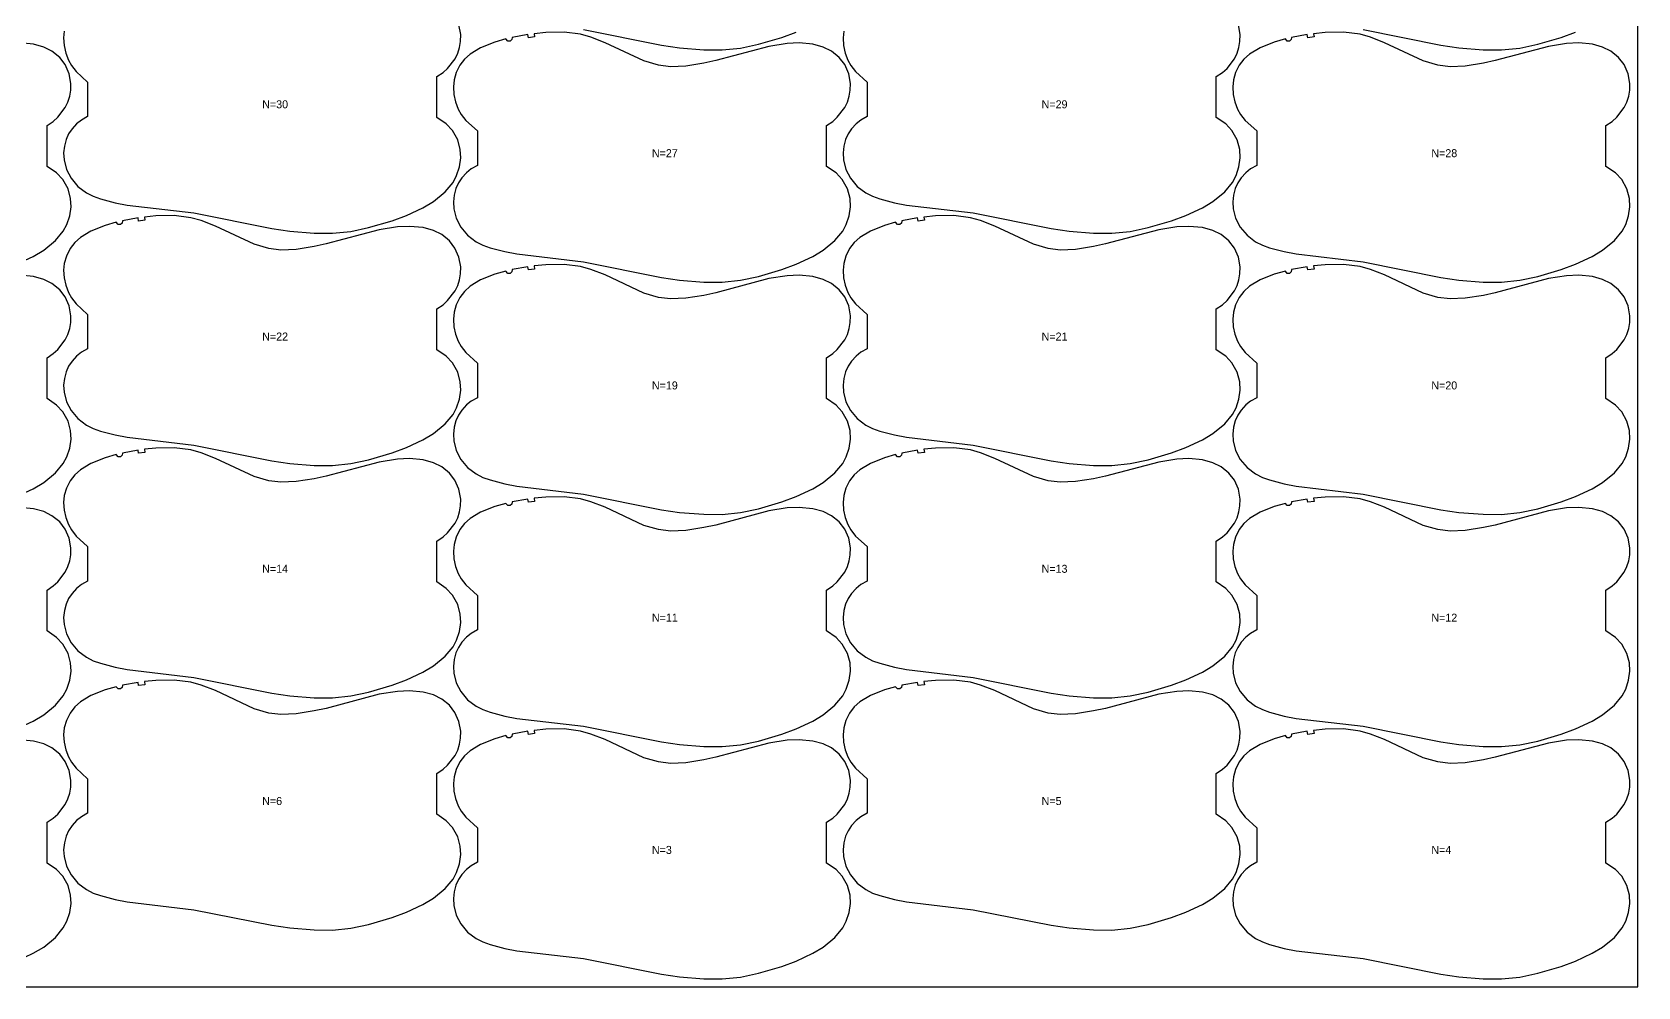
# Model space of a CAD drawing. Header units: inches. Extents: x 0 to 1970, y 0 to 1070.
# Drawn here: x 966 to 1970, y 0 to 597 of the extents above; entities that cross this region are included whole.
import ezdxf

# ---------------------------------------------------------------- set-up
doc = ezdxf.new("R2010")
doc.units = ezdxf.units.IN

msp = doc.modelspace()

# ---------------------------------------------------------------- linework, layer by layer
at = {"layer": '1'}
for points in [[(0, 0), (1970, 0), (1970, 1070), (0, 1070), (0, 0)], [(1266.479, 593.6187), (1266.289, 592.2201), (1265.223, 591.2951), (1263.812, 591.3044), (1262.588, 592.6921), (1255.643, 590.6888), (1246.791, 587.1536), (1240.267, 583.1986), (1236.714, 580.0318), (1233.803, 576.2607), (1231.455, 571.5734), (1230.172, 566.9865), (1229.742, 562.7197), (1230.022, 557.961), (1231.038, 553.3037), (1232.741, 548.847), (1234.588, 545.5131), (1237.474, 541.7244), (1244.736, 535.119), (1244.736, 513.5746), (1240.872, 511.3747), (1237.878, 509.0123), (1234.974, 505.8568), (1232.88, 502.6699), (1231.304, 499.1987), (1230.177, 495.0599), (1229.742, 490.7931), (1229.985, 486.5085), (1231.501, 480.508), (1234.346, 475.0127), (1238.649, 469.921), (1243.962, 465.8918), (1248.213, 463.7392), (1252.704, 462.135), (1261.93, 459.6989), (1269.425, 458.2507), (1311.114, 453.3212), (1359.763, 443.5572), (1371.091, 441.8903), (1386.305, 440.6598), (1397.753, 440.6), (1409.137, 441.7641), (1420.337, 444.1313), (1434.976, 448.4548), (1443.913, 451.7899), (1454.307, 456.5992), (1460.845, 460.5199), (1468.218, 466.5639), (1473.073, 472.4314), (1475.316, 476.6348), (1477.115, 482.0665), (1477.9, 487.7292), (1477.644, 492.9638), (1476.033, 498.9361), (1472.778, 504.7529), (1468.883, 508.9241), (1462.926, 512.9896), (1462.926, 538.523), (1466.844, 541.1355), (1469.695, 543.6694), (1474.323, 549.7163), (1475.988, 553.1455), (1477.147, 556.7772), (1477.788, 560.5384), (1477.882, 564.8283), (1476.81, 570.9225), (1474.305, 576.5779), (1470.811, 581.0984), (1465.992, 584.9794), (1460.88, 587.5377), (1454.454, 589.3186), (1445.909, 590.1197), (1438.287, 589.8206), (1426.99, 587.988), (1393.792, 579.1564), (1386.33, 577.5485), (1375.029, 575.7192), (1365.508, 575.3006), (1357.942, 576.2628), (1348.778, 578.8955), (1324.622, 590.2766), (1315.712, 593.6927), (1309.302, 595.5529), (1298.901, 596.8685), (1287.458, 596.6771), (1280.281, 595.9353), (1280.531, 593.951), (1276.604, 593.4216), (1276.317, 595.4009), (1266.479, 593.6187)], [(1753.579, 593.6187), (1753.39, 592.2201), (1752.323, 591.2951), (1750.912, 591.3044), (1749.688, 592.6921), (1742.743, 590.6888), (1733.891, 587.1536), (1727.367, 583.1986), (1723.814, 580.0318), (1720.903, 576.2607), (1718.555, 571.5734), (1717.272, 566.9865), (1716.842, 562.7197), (1717.122, 557.961), (1718.138, 553.3037), (1719.841, 548.847), (1721.688, 545.5131), (1724.574, 541.7244), (1731.836, 535.119), (1731.836, 513.5746), (1727.972, 511.3747), (1724.978, 509.0123), (1722.074, 505.8568), (1719.98, 502.6699), (1718.404, 499.1987), (1717.277, 495.0599), (1716.842, 490.7931), (1717.085, 486.5085), (1718.601, 480.508), (1721.446, 475.0127), (1725.749, 469.921), (1731.062, 465.8918), (1735.314, 463.7392), (1739.804, 462.135), (1749.03, 459.6989), (1756.525, 458.2507), (1798.214, 453.3212), (1846.863, 443.5572), (1858.191, 441.8903), (1873.405, 440.6598), (1884.853, 440.6), (1896.237, 441.7641), (1907.437, 444.1313), (1922.076, 448.4548), (1931.013, 451.7899), (1941.407, 456.5992), (1947.945, 460.5199), (1955.318, 466.5639), (1960.173, 472.4314), (1962.416, 476.6348), (1964.215, 482.0665), (1965, 487.7292), (1964.744, 492.9638), (1963.133, 498.9361), (1959.878, 504.7529), (1955.983, 508.9241), (1950.026, 512.9896), (1950.026, 538.523), (1953.944, 541.1355), (1956.795, 543.6694), (1961.423, 549.7163), (1963.088, 553.1455), (1964.247, 556.7772), (1964.888, 560.5384), (1964.982, 564.8283), (1963.91, 570.9225), (1961.405, 576.5779), (1957.911, 581.0984), (1953.092, 584.9794), (1947.98, 587.5377), (1941.555, 589.3186), (1933.009, 590.1197), (1925.387, 589.8206), (1914.09, 587.988), (1880.892, 579.1564), (1873.43, 577.5485), (1862.129, 575.7192), (1852.608, 575.3006), (1845.042, 576.2628), (1835.878, 578.8955), (1811.722, 590.2766), (1802.812, 593.6927), (1796.402, 595.5529), (1786.001, 596.8685), (1774.558, 596.6771), (1767.381, 595.9353), (1767.631, 593.951), (1763.704, 593.4216), (1763.417, 595.4009), (1753.579, 593.6187)], [(1022.929, 478.9787), (1022.74, 477.5801), (1021.673, 476.6551), (1020.262, 476.6644), (1019.038, 478.0521), (1012.093, 476.0488), (1003.241, 472.5136), (996.717, 468.5586), (993.164, 465.3918), (990.253, 461.6207), (987.905, 456.9334), (986.622, 452.3465), (986.192, 448.0797), (986.472, 443.321), (987.488, 438.6637), (989.191, 434.207), (991.038, 430.8731), (993.924, 427.0844), (1001.186, 420.479), (1001.186, 398.9346), (997.322, 396.7347), (994.328, 394.3723), (991.424, 391.2168), (989.33, 388.0299), (987.754, 384.5587), (986.627, 380.4199), (986.192, 376.1531), (986.435, 371.8685), (987.951, 365.868), (990.796, 360.3727), (995.099, 355.281), (1000.412, 351.2518), (1004.664, 349.0992), (1009.154, 347.495), (1018.38, 345.0589), (1025.875, 343.6107), (1067.564, 338.6812), (1116.213, 328.9172), (1127.541, 327.2503), (1142.755, 326.0198), (1154.203, 325.96), (1165.587, 327.1241), (1176.787, 329.4913), (1191.426, 333.8148), (1200.363, 337.1499), (1210.757, 341.9592), (1217.295, 345.8799), (1224.668, 351.9239), (1229.523, 357.7914), (1231.766, 361.9948), (1233.565, 367.4265), (1234.35, 373.0892), (1234.094, 378.3238), (1232.483, 384.2961), (1229.228, 390.1129), (1225.333, 394.2841), (1219.376, 398.3496), (1219.376, 423.883), (1223.294, 426.4955), (1226.145, 429.0294), (1230.773, 435.0763), (1232.438, 438.5055), (1233.597, 442.1372), (1234.238, 445.8984), (1234.332, 450.1883), (1233.26, 456.2825), (1230.755, 461.9379), (1227.261, 466.4584), (1222.442, 470.3394), (1217.33, 472.8977), (1210.905, 474.6786), (1202.359, 475.4797), (1194.737, 475.1806), (1183.44, 473.348), (1150.242, 464.5164), (1142.78, 462.9085), (1131.479, 461.0792), (1121.958, 460.6606), (1114.392, 461.6228), (1105.228, 464.2555), (1081.072, 475.6366), (1072.162, 479.0527), (1065.752, 480.9129), (1055.351, 482.2285), (1043.908, 482.0371), (1036.731, 481.2953), (1036.981, 479.311), (1033.054, 478.7816), (1032.767, 480.7609), (1022.929, 478.9787)], [(1510.029, 478.9787), (1509.84, 477.5801), (1508.773, 476.6551), (1507.362, 476.6644), (1506.138, 478.0521), (1499.193, 476.0488), (1490.341, 472.5136), (1483.817, 468.5586), (1480.264, 465.3918), (1477.353, 461.6207), (1475.005, 456.9334), (1473.722, 452.3465), (1473.292, 448.0797), (1473.572, 443.321), (1474.588, 438.6637), (1476.291, 434.207), (1478.138, 430.8731), (1481.024, 427.0844), (1488.286, 420.479), (1488.286, 398.9346), (1484.422, 396.7347), (1481.428, 394.3723), (1478.524, 391.2168), (1476.43, 388.0299), (1474.854, 384.5587), (1473.727, 380.4199), (1473.292, 376.1531), (1473.535, 371.8685), (1475.051, 365.868), (1477.896, 360.3727), (1482.199, 355.281), (1487.512, 351.2518), (1491.764, 349.0992), (1496.254, 347.495), (1505.48, 345.0589), (1512.975, 343.6107), (1554.664, 338.6812), (1603.313, 328.9172), (1614.641, 327.2503), (1629.855, 326.0198), (1641.303, 325.96), (1652.687, 327.1241), (1663.887, 329.4913), (1678.526, 333.8148), (1687.463, 337.1499), (1697.857, 341.9592), (1704.395, 345.8799), (1711.768, 351.9239), (1716.623, 357.7914), (1718.866, 361.9948), (1720.665, 367.4265), (1721.45, 373.0892), (1721.194, 378.3238), (1719.583, 384.2961), (1716.328, 390.1129), (1712.433, 394.2841), (1706.476, 398.3496), (1706.476, 423.883), (1710.394, 426.4955), (1713.245, 429.0294), (1717.873, 435.0763), (1719.538, 438.5055), (1720.697, 442.1372), (1721.338, 445.8984), (1721.432, 450.1883), (1720.36, 456.2825), (1717.855, 461.9379), (1714.361, 466.4584), (1709.542, 470.3394), (1704.43, 472.8977), (1698.005, 474.6786), (1689.459, 475.4797), (1681.837, 475.1806), (1670.539, 473.348), (1637.342, 464.5164), (1629.88, 462.9085), (1618.579, 461.0792), (1609.058, 460.6606), (1601.492, 461.6228), (1592.328, 464.2555), (1568.172, 475.6366), (1559.262, 479.0527), (1552.852, 480.9129), (1542.451, 482.2285), (1531.008, 482.0371), (1523.831, 481.2953), (1524.081, 479.311), (1520.154, 478.7816), (1519.867, 480.7609), (1510.029, 478.9787)], [(1266.479, 448.4187), (1266.289, 447.0201), (1265.223, 446.0951), (1263.812, 446.1044), (1262.588, 447.4921), (1255.643, 445.4888), (1246.791, 441.9536), (1240.267, 437.9986), (1236.714, 434.8318), (1233.803, 431.0607), (1231.455, 426.3734), (1230.172, 421.7865), (1229.742, 417.5197), (1230.022, 412.761), (1231.038, 408.1037), (1232.741, 403.647), (1234.588, 400.3131), (1237.474, 396.5244), (1244.736, 389.919), (1244.736, 368.3746), (1240.872, 366.1747), (1237.878, 363.8123), (1234.974, 360.6568), (1232.88, 357.4699), (1231.304, 353.9987), (1230.177, 349.8599), (1229.742, 345.5931), (1229.985, 341.3085), (1231.501, 335.308), (1234.346, 329.8127), (1238.649, 324.721), (1243.962, 320.6918), (1248.213, 318.5392), (1252.704, 316.935), (1261.93, 314.4989), (1269.425, 313.0507), (1311.114, 308.1212), (1359.763, 298.3572), (1371.091, 296.6903), (1386.305, 295.4598), (1397.753, 295.4), (1409.137, 296.5641), (1420.337, 298.9313), (1434.976, 303.2548), (1443.913, 306.5899), (1454.307, 311.3992), (1460.845, 315.3199), (1468.218, 321.3639), (1473.073, 327.2314), (1475.316, 331.4348), (1477.115, 336.8665), (1477.9, 342.5292), (1477.644, 347.7638), (1476.033, 353.7361), (1472.778, 359.5529), (1468.883, 363.7241), (1462.926, 367.7896), (1462.926, 393.323), (1466.844, 395.9355), (1469.695, 398.4694), (1474.323, 404.5163), (1475.988, 407.9455), (1477.147, 411.5772), (1477.788, 415.3384), (1477.882, 419.6283), (1476.81, 425.7225), (1474.305, 431.3779), (1470.811, 435.8984), (1465.992, 439.7794), (1460.88, 442.3377), (1454.454, 444.1186), (1445.909, 444.9197), (1438.287, 444.6206), (1426.99, 442.788), (1393.792, 433.9564), (1386.33, 432.3485), (1375.029, 430.5192), (1365.508, 430.1006), (1357.942, 431.0628), (1348.778, 433.6955), (1324.622, 445.0766), (1315.712, 448.4927), (1309.302, 450.3529), (1298.901, 451.6685), (1287.458, 451.4771), (1280.281, 450.7353), (1280.531, 448.751), (1276.604, 448.2216), (1276.317, 450.2009), (1266.479, 448.4187)], [(1753.579, 448.4187), (1753.39, 447.0201), (1752.323, 446.0951), (1750.912, 446.1044), (1749.688, 447.4921), (1742.743, 445.4888), (1733.891, 441.9536), (1727.367, 437.9986), (1723.814, 434.8318), (1720.903, 431.0607), (1718.555, 426.3734), (1717.272, 421.7865), (1716.842, 417.5197), (1717.122, 412.761), (1718.138, 408.1037), (1719.841, 403.647), (1721.688, 400.3131), (1724.574, 396.5244), (1731.836, 389.919), (1731.836, 368.3746), (1727.972, 366.1747), (1724.978, 363.8123), (1722.074, 360.6568), (1719.98, 357.4699), (1718.404, 353.9987), (1717.277, 349.8599), (1716.842, 345.5931), (1717.085, 341.3085), (1718.601, 335.308), (1721.446, 329.8127), (1725.749, 324.721), (1731.062, 320.6918), (1735.314, 318.5392), (1739.804, 316.935), (1749.03, 314.4989), (1756.525, 313.0507), (1798.214, 308.1212), (1846.863, 298.3572), (1858.191, 296.6903), (1873.405, 295.4598), (1884.853, 295.4), (1896.237, 296.5641), (1907.437, 298.9313), (1922.076, 303.2548), (1931.013, 306.5899), (1941.407, 311.3992), (1947.945, 315.3199), (1955.318, 321.3639), (1960.173, 327.2314), (1962.416, 331.4348), (1964.215, 336.8665), (1965, 342.5292), (1964.744, 347.7638), (1963.133, 353.7361), (1959.878, 359.5529), (1955.983, 363.7241), (1950.026, 367.7896), (1950.026, 393.323), (1953.944, 395.9355), (1956.795, 398.4694), (1961.423, 404.5163), (1963.088, 407.9455), (1964.247, 411.5772), (1964.888, 415.3384), (1964.982, 419.6283), (1963.91, 425.7225), (1961.405, 431.3779), (1957.911, 435.8984), (1953.092, 439.7794), (1947.98, 442.3377), (1941.555, 444.1186), (1933.009, 444.9197), (1925.387, 444.6206), (1914.09, 442.788), (1880.892, 433.9564), (1873.43, 432.3485), (1862.129, 430.5192), (1852.608, 430.1006), (1845.042, 431.0628), (1835.878, 433.6955), (1811.722, 445.0766), (1802.812, 448.4927), (1796.402, 450.3529), (1786.001, 451.6685), (1774.558, 451.4771), (1767.381, 450.7353), (1767.631, 448.751), (1763.704, 448.2216), (1763.417, 450.2009), (1753.579, 448.4187)], [(1022.929, 333.7787), (1022.74, 332.3801), (1021.673, 331.4551), (1020.262, 331.4644), (1019.038, 332.8521), (1012.093, 330.8488), (1003.241, 327.3136), (996.717, 323.3586), (993.164, 320.1918), (990.253, 316.4207), (987.905, 311.7334), (986.622, 307.1465), (986.192, 302.8797), (986.472, 298.121), (987.488, 293.4637), (989.191, 289.007), (991.038, 285.6731), (993.924, 281.8844), (1001.186, 275.279), (1001.186, 253.7346), (997.322, 251.5347), (994.328, 249.1723), (991.424, 246.0168), (989.33, 242.8299), (987.754, 239.3587), (986.627, 235.2199), (986.192, 230.9531), (986.435, 226.6685), (987.951, 220.668), (990.796, 215.1727), (995.099, 210.081), (1000.412, 206.0518), (1004.664, 203.8992), (1009.154, 202.295), (1018.38, 199.8589), (1025.875, 198.4107), (1067.564, 193.4812), (1116.213, 183.7172), (1127.541, 182.0503), (1142.755, 180.8198), (1154.203, 180.76), (1165.587, 181.9241), (1176.787, 184.2913), (1191.426, 188.6148), (1200.363, 191.9499), (1210.757, 196.7592), (1217.295, 200.6799), (1224.668, 206.7239), (1229.523, 212.5914), (1231.766, 216.7948), (1233.565, 222.2265), (1234.35, 227.8892), (1234.094, 233.1238), (1232.483, 239.0961), (1229.228, 244.9129), (1225.333, 249.0841), (1219.376, 253.1496), (1219.376, 278.683), (1223.294, 281.2955), (1226.145, 283.8294), (1230.773, 289.8763), (1232.438, 293.3055), (1233.597, 296.9372), (1234.238, 300.6984), (1234.332, 304.9883), (1233.26, 311.0825), (1230.755, 316.7379), (1227.261, 321.2584), (1222.442, 325.1394), (1217.33, 327.6977), (1210.905, 329.4786), (1202.359, 330.2797), (1194.737, 329.9806), (1183.44, 328.148), (1150.242, 319.3164), (1142.78, 317.7085), (1131.479, 315.8792), (1121.958, 315.4606), (1114.392, 316.4228), (1105.228, 319.0555), (1081.072, 330.4366), (1072.162, 333.8527), (1065.752, 335.7129), (1055.351, 337.0285), (1043.908, 336.8371), (1036.731, 336.0953), (1036.981, 334.111), (1033.054, 333.5816), (1032.767, 335.5609), (1022.929, 333.7787)], [(1510.029, 333.7787), (1509.84, 332.3801), (1508.773, 331.4551), (1507.362, 331.4644), (1506.138, 332.8521), (1499.193, 330.8488), (1490.341, 327.3136), (1483.817, 323.3586), (1480.264, 320.1918), (1477.353, 316.4207), (1475.005, 311.7334), (1473.722, 307.1465), (1473.292, 302.8797), (1473.572, 298.121), (1474.588, 293.4637), (1476.291, 289.007), (1478.138, 285.6731), (1481.024, 281.8844), (1488.286, 275.279), (1488.286, 253.7346), (1484.422, 251.5347), (1481.428, 249.1723), (1478.524, 246.0168), (1476.43, 242.8299), (1474.854, 239.3587), (1473.727, 235.2199), (1473.292, 230.9531), (1473.535, 226.6685), (1475.051, 220.668), (1477.896, 215.1727), (1482.199, 210.081), (1487.512, 206.0518), (1491.764, 203.8992), (1496.254, 202.295), (1505.48, 199.8589), (1512.975, 198.4107), (1554.664, 193.4812), (1603.313, 183.7172), (1614.641, 182.0503), (1629.855, 180.8198), (1641.303, 180.76), (1652.687, 181.9241), (1663.887, 184.2913), (1678.526, 188.6148), (1687.463, 191.9499), (1697.857, 196.7592), (1704.395, 200.6799), (1711.768, 206.7239), (1716.623, 212.5914), (1718.866, 216.7948), (1720.665, 222.2265), (1721.45, 227.8892), (1721.194, 233.1238), (1719.583, 239.0961), (1716.328, 244.9129), (1712.433, 249.0841), (1706.476, 253.1496), (1706.476, 278.683), (1710.394, 281.2955), (1713.245, 283.8294), (1717.873, 289.8763), (1719.538, 293.3055), (1720.697, 296.9372), (1721.338, 300.6984), (1721.432, 304.9883), (1720.36, 311.0825), (1717.855, 316.7379), (1714.361, 321.2584), (1709.542, 325.1394), (1704.43, 327.6977), (1698.005, 329.4786), (1689.459, 330.2797), (1681.837, 329.9806), (1670.539, 328.148), (1637.342, 319.3164), (1629.88, 317.7085), (1618.579, 315.8792), (1609.058, 315.4606), (1601.492, 316.4228), (1592.328, 319.0555), (1568.172, 330.4366), (1559.262, 333.8527), (1552.852, 335.7129), (1542.451, 337.0285), (1531.008, 336.8371), (1523.831, 336.0953), (1524.081, 334.111), (1520.154, 333.5816), (1519.867, 335.5609), (1510.029, 333.7787)], [(1266.479, 303.2187), (1266.289, 301.8201), (1265.223, 300.8951), (1263.812, 300.9044), (1262.588, 302.2921), (1255.643, 300.2888), (1246.791, 296.7536), (1240.267, 292.7986), (1236.714, 289.6318), (1233.803, 285.8607), (1231.455, 281.1734), (1230.172, 276.5865), (1229.742, 272.3197), (1230.022, 267.561), (1231.038, 262.9037), (1232.741, 258.447), (1234.588, 255.1131), (1237.474, 251.3244), (1244.736, 244.719), (1244.736, 223.1746), (1240.872, 220.9747), (1237.878, 218.6123), (1234.974, 215.4568), (1232.88, 212.2699), (1231.304, 208.7987), (1230.177, 204.6599), (1229.742, 200.3931), (1229.985, 196.1085), (1231.501, 190.108), (1234.346, 184.6127), (1238.649, 179.521), (1243.962, 175.4918), (1248.213, 173.3392), (1252.704, 171.735), (1261.93, 169.2989), (1269.425, 167.8507), (1311.114, 162.9212), (1359.763, 153.1572), (1371.091, 151.4903), (1386.305, 150.2598), (1397.753, 150.2), (1409.137, 151.3641), (1420.337, 153.7313), (1434.976, 158.0548), (1443.913, 161.3899), (1454.307, 166.1992), (1460.845, 170.1199), (1468.218, 176.1639), (1473.073, 182.0314), (1475.316, 186.2348), (1477.115, 191.6665), (1477.9, 197.3292), (1477.644, 202.5638), (1476.033, 208.5361), (1472.778, 214.3529), (1468.883, 218.5241), (1462.926, 222.5896), (1462.926, 248.123), (1466.844, 250.7355), (1469.695, 253.2694), (1474.323, 259.3163), (1475.988, 262.7455), (1477.147, 266.3772), (1477.788, 270.1384), (1477.882, 274.4283), (1476.81, 280.5225), (1474.305, 286.1779), (1470.811, 290.6984), (1465.992, 294.5794), (1460.88, 297.1377), (1454.454, 298.9186), (1445.909, 299.7197), (1438.287, 299.4206), (1426.99, 297.588), (1393.792, 288.7564), (1386.33, 287.1485), (1375.029, 285.3192), (1365.508, 284.9006), (1357.942, 285.8628), (1348.778, 288.4955), (1324.622, 299.8766), (1315.712, 303.2927), (1309.302, 305.1529), (1298.901, 306.4685), (1287.458, 306.2771), (1280.281, 305.5353), (1280.531, 303.551), (1276.604, 303.0216), (1276.317, 305.0009), (1266.479, 303.2187)], [(1753.579, 303.2187), (1753.39, 301.8201), (1752.323, 300.8951), (1750.912, 300.9044), (1749.688, 302.2921), (1742.743, 300.2888), (1733.891, 296.7536), (1727.367, 292.7986), (1723.814, 289.6318), (1720.903, 285.8607), (1718.555, 281.1734), (1717.272, 276.5865), (1716.842, 272.3197), (1717.122, 267.561), (1718.138, 262.9037), (1719.841, 258.447), (1721.688, 255.1131), (1724.574, 251.3244), (1731.836, 244.719), (1731.836, 223.1746), (1727.972, 220.9747), (1724.978, 218.6123), (1722.074, 215.4568), (1719.98, 212.2699), (1718.404, 208.7987), (1717.277, 204.6599), (1716.842, 200.3931), (1717.085, 196.1085), (1718.601, 190.108), (1721.446, 184.6127), (1725.749, 179.521), (1731.062, 175.4918), (1735.314, 173.3392), (1739.804, 171.735), (1749.03, 169.2989), (1756.525, 167.8507), (1798.214, 162.9212), (1846.863, 153.1572), (1858.191, 151.4903), (1873.405, 150.2598), (1884.853, 150.2), (1896.237, 151.3641), (1907.437, 153.7313), (1922.076, 158.0548), (1931.013, 161.3899), (1941.407, 166.1992), (1947.945, 170.1199), (1955.318, 176.1639), (1960.173, 182.0314), (1962.416, 186.2348), (1964.215, 191.6665), (1965, 197.3292), (1964.744, 202.5638), (1963.133, 208.5361), (1959.878, 214.3529), (1955.983, 218.5241), (1950.026, 222.5896), (1950.026, 248.123), (1953.944, 250.7355), (1956.795, 253.2694), (1961.423, 259.3163), (1963.088, 262.7455), (1964.247, 266.3772), (1964.888, 270.1384), (1964.982, 274.4283), (1963.91, 280.5225), (1961.405, 286.1779), (1957.911, 290.6984), (1953.092, 294.5794), (1947.98, 297.1377), (1941.555, 298.9186), (1933.009, 299.7197), (1925.387, 299.4206), (1914.09, 297.588), (1880.892, 288.7564), (1873.43, 287.1485), (1862.129, 285.3192), (1852.608, 284.9006), (1845.042, 285.8628), (1835.878, 288.4955), (1811.722, 299.8766), (1802.812, 303.2927), (1796.402, 305.1529), (1786.001, 306.4685), (1774.558, 306.2771), (1767.381, 305.5353), (1767.631, 303.551), (1763.704, 303.0216), (1763.417, 305.0009), (1753.579, 303.2187)], [(1022.929, 188.5787), (1022.74, 187.1801), (1021.673, 186.2551), (1020.262, 186.2644), (1019.038, 187.6521), (1012.093, 185.6488), (1003.241, 182.1136), (996.717, 178.1586), (993.164, 174.9918), (990.253, 171.2207), (987.905, 166.5334), (986.622, 161.9465), (986.192, 157.6797), (986.472, 152.921), (987.488, 148.2637), (989.191, 143.807), (991.038, 140.4731), (993.924, 136.6844), (1001.186, 130.079), (1001.186, 108.5346), (997.322, 106.3347), (994.328, 103.9723), (991.424, 100.8168), (989.33, 97.6299), (987.754, 94.1587), (986.627, 90.0199), (986.192, 85.7531), (986.435, 81.4685), (987.951, 75.468), (990.796, 69.9727), (995.099, 64.881), (1000.412, 60.8518), (1004.664, 58.6992), (1009.154, 57.095), (1018.38, 54.6589), (1025.875, 53.2107), (1067.564, 48.2812), (1116.213, 38.5172), (1127.541, 36.8503), (1142.755, 35.6198), (1154.203, 35.56), (1165.587, 36.7241), (1176.787, 39.0913), (1191.426, 43.4148), (1200.363, 46.7499), (1210.757, 51.5592), (1217.295, 55.4799), (1224.668, 61.5239), (1229.523, 67.3914), (1231.766, 71.5948), (1233.565, 77.0265), (1234.35, 82.6892), (1234.094, 87.9238), (1232.483, 93.8961), (1229.228, 99.7129), (1225.333, 103.8841), (1219.376, 107.9496), (1219.376, 133.483), (1223.294, 136.0955), (1226.145, 138.6294), (1230.773, 144.6763), (1232.438, 148.1055), (1233.597, 151.7372), (1234.238, 155.4984), (1234.332, 159.7883), (1233.26, 165.8825), (1230.755, 171.5379), (1227.261, 176.0584), (1222.442, 179.9394), (1217.33, 182.4977), (1210.905, 184.2786), (1202.359, 185.0797), (1194.737, 184.7806), (1183.44, 182.948), (1150.242, 174.1164), (1142.78, 172.5085), (1131.479, 170.6792), (1121.958, 170.2606), (1114.392, 171.2228), (1105.228, 173.8555), (1081.072, 185.2366), (1072.162, 188.6527), (1065.752, 190.5129), (1055.351, 191.8285), (1043.908, 191.6371), (1036.731, 190.8953), (1036.981, 188.911), (1033.054, 188.3816), (1032.767, 190.3609), (1022.929, 188.5787)], [(1510.029, 188.5787), (1509.84, 187.1801), (1508.773, 186.2551), (1507.362, 186.2644), (1506.138, 187.6521), (1499.193, 185.6488), (1490.341, 182.1136), (1483.817, 178.1586), (1480.264, 174.9918), (1477.353, 171.2207), (1475.005, 166.5334), (1473.722, 161.9465), (1473.292, 157.6797), (1473.572, 152.921), (1474.588, 148.2637), (1476.291, 143.807), (1478.138, 140.4731), (1481.024, 136.6844), (1488.286, 130.079), (1488.286, 108.5346), (1484.422, 106.3347), (1481.428, 103.9723), (1478.524, 100.8168), (1476.43, 97.6299), (1474.854, 94.1587), (1473.727, 90.0199), (1473.292, 85.7531), (1473.535, 81.4685), (1475.051, 75.468), (1477.896, 69.9727), (1482.199, 64.881), (1487.512, 60.8518), (1491.764, 58.6992), (1496.254, 57.095), (1505.48, 54.6589), (1512.975, 53.2107), (1554.664, 48.2812), (1603.313, 38.5172), (1614.641, 36.8503), (1629.855, 35.6198), (1641.303, 35.56), (1652.687, 36.7241), (1663.887, 39.0913), (1678.526, 43.4148), (1687.463, 46.7499), (1697.857, 51.5592), (1704.395, 55.4799), (1711.768, 61.5239), (1716.623, 67.3914), (1718.866, 71.5948), (1720.665, 77.0265), (1721.45, 82.6892), (1721.194, 87.9238), (1719.583, 93.8961), (1716.328, 99.7129), (1712.433, 103.8841), (1706.476, 107.9496), (1706.476, 133.483), (1710.394, 136.0955), (1713.245, 138.6294), (1717.873, 144.6763), (1719.538, 148.1055), (1720.697, 151.7372), (1721.338, 155.4984), (1721.432, 159.7883), (1720.36, 165.8825), (1717.855, 171.5379), (1714.361, 176.0584), (1709.542, 179.9394), (1704.43, 182.4977), (1698.005, 184.2786), (1689.459, 185.0797), (1681.837, 184.7806), (1670.539, 182.948), (1637.342, 174.1164), (1629.88, 172.5085), (1618.579, 170.6792), (1609.058, 170.2606), (1601.492, 171.2228), (1592.328, 173.8555), (1568.172, 185.2366), (1559.262, 188.6527), (1552.852, 190.5129), (1542.451, 191.8285), (1531.008, 191.6371), (1523.831, 190.8953), (1524.081, 188.911), (1520.154, 188.3816), (1519.867, 190.3609), (1510.029, 188.5787)], [(1266.479, 158.0187), (1266.289, 156.6201), (1265.223, 155.6951), (1263.812, 155.7044), (1262.588, 157.0921), (1255.643, 155.0888), (1246.791, 151.5536), (1240.267, 147.5986), (1236.714, 144.4318), (1233.803, 140.6607), (1231.455, 135.9734), (1230.172, 131.3865), (1229.742, 127.1197), (1230.022, 122.361), (1231.038, 117.7037), (1232.741, 113.247), (1234.588, 109.9131), (1237.474, 106.1244), (1244.736, 99.519), (1244.736, 77.9746), (1240.872, 75.7747), (1237.878, 73.4123), (1234.974, 70.2568), (1232.88, 67.0699), (1231.304, 63.5987), (1230.177, 59.4599), (1229.742, 55.1931), (1229.985, 50.9085), (1231.501, 44.908), (1234.346, 39.4127), (1238.649, 34.321), (1243.962, 30.2918), (1248.213, 28.1392), (1252.704, 26.535), (1261.93, 24.0989), (1269.425, 22.6507), (1311.114, 17.7212), (1359.763, 7.9572), (1371.091, 6.2903), (1386.305, 5.0598), (1397.753, 5), (1409.137, 6.1641), (1420.337, 8.5313), (1434.976, 12.8548), (1443.913, 16.1899), (1454.307, 20.9992), (1460.845, 24.9199), (1468.218, 30.9639), (1473.073, 36.8314), (1475.316, 41.0348), (1477.115, 46.4665), (1477.9, 52.1292), (1477.644, 57.3638), (1476.033, 63.3361), (1472.778, 69.1529), (1468.883, 73.3241), (1462.926, 77.3896), (1462.926, 102.923), (1466.844, 105.5355), (1469.695, 108.0694), (1474.323, 114.1163), (1475.988, 117.5455), (1477.147, 121.1772), (1477.788, 124.9384), (1477.882, 129.2283), (1476.81, 135.3225), (1474.305, 140.9779), (1470.811, 145.4984), (1465.992, 149.3794), (1460.88, 151.9377), (1454.454, 153.7186), (1445.909, 154.5197), (1438.287, 154.2206), (1426.99, 152.388), (1393.792, 143.5564), (1386.33, 141.9485), (1375.029, 140.1192), (1365.508, 139.7006), (1357.942, 140.6628), (1348.778, 143.2955), (1324.622, 154.6766), (1315.712, 158.0927), (1309.302, 159.9529), (1298.901, 161.2685), (1287.458, 161.0771), (1280.281, 160.3353), (1280.531, 158.351), (1276.604, 157.8216), (1276.317, 159.8009), (1266.479, 158.0187)], [(1753.579, 158.0187), (1753.39, 156.6201), (1752.323, 155.6951), (1750.912, 155.7044), (1749.688, 157.0921), (1742.743, 155.0888), (1733.891, 151.5536), (1727.367, 147.5986), (1723.814, 144.4318), (1720.903, 140.6607), (1718.555, 135.9734), (1717.272, 131.3865), (1716.842, 127.1197), (1717.122, 122.361), (1718.138, 117.7037), (1719.841, 113.247), (1721.688, 109.9131), (1724.574, 106.1244), (1731.836, 99.519), (1731.836, 77.9746), (1727.972, 75.7747), (1724.978, 73.4123), (1722.074, 70.2568), (1719.98, 67.0699), (1718.404, 63.5987), (1717.277, 59.4599), (1716.842, 55.1931), (1717.085, 50.9085), (1718.601, 44.908), (1721.446, 39.4127), (1725.749, 34.321), (1731.062, 30.2918), (1735.314, 28.1392), (1739.804, 26.535), (1749.03, 24.0989), (1756.525, 22.6507), (1798.214, 17.7212), (1846.863, 7.9572), (1858.191, 6.2903), (1873.405, 5.0598), (1884.853, 5), (1896.237, 6.1641), (1907.437, 8.5313), (1922.076, 12.8548), (1931.013, 16.1899), (1941.407, 20.9992), (1947.945, 24.9199), (1955.318, 30.9639), (1960.173, 36.8314), (1962.416, 41.0348), (1964.215, 46.4665), (1965, 52.1292), (1964.744, 57.3638), (1963.133, 63.3361), (1959.878, 69.1529), (1955.983, 73.3241), (1950.026, 77.3896), (1950.026, 102.923), (1953.944, 105.5355), (1956.795, 108.0694), (1961.423, 114.1163), (1963.088, 117.5455), (1964.247, 121.1772), (1964.888, 124.9384), (1964.982, 129.2283), (1963.91, 135.3225), (1961.405, 140.9779), (1957.911, 145.4984), (1953.092, 149.3794), (1947.98, 151.9377), (1941.555, 153.7186), (1933.009, 154.5197), (1925.387, 154.2206), (1914.09, 152.388), (1880.892, 143.5564), (1873.43, 141.9485), (1862.129, 140.1192), (1852.608, 139.7006), (1845.042, 140.6628), (1835.878, 143.2955), (1811.722, 154.6766), (1802.812, 158.0927), (1796.402, 159.9529), (1786.001, 161.2685), (1774.558, 161.0771), (1767.381, 160.3353), (1767.631, 158.351), (1763.704, 157.8216), (1763.417, 159.8009), (1753.579, 158.0187)]]:
    msp.add_lwpolyline(points, close=True, dxfattribs=at)
for points in [[(986.622, 597.5465), (986.192, 593.2797), (986.472, 588.521), (987.488, 583.8637), (989.191, 579.407), (991.038, 576.0731), (993.924, 572.2844), (1001.186, 565.679), (1001.186, 544.1346), (997.322, 541.9347), (994.328, 539.5723), (991.424, 536.4168), (989.33, 533.2299), (987.754, 529.7587), (986.627, 525.6199), (986.192, 521.3531), (986.435, 517.0685), (987.951, 511.068), (990.796, 505.5727), (995.099, 500.481), (1000.412, 496.4518), (1004.664, 494.2992), (1009.154, 492.695), (1018.38, 490.2589), (1025.875, 488.8107), (1067.564, 483.8812), (1116.213, 474.1172), (1127.541, 472.4503), (1142.755, 471.2198), (1154.203, 471.16), (1165.587, 472.3241), (1176.787, 474.6913), (1191.426, 479.0148), (1200.363, 482.3499), (1210.757, 487.1592), (1217.295, 491.0799), (1224.668, 497.1239), (1229.523, 502.9914), (1231.766, 507.1948), (1233.565, 512.6265), (1234.35, 518.2892), (1234.094, 523.5238), (1232.483, 529.4961), (1229.228, 535.3129), (1225.333, 539.4841), (1219.376, 543.5496), (1219.376, 569.083), (1223.294, 571.6955), (1226.145, 574.2294), (1230.773, 580.2763), (1232.438, 583.7055), (1233.597, 587.3372), (1234.238, 591.0984), (1234.332, 595.3883), (1233.26, 601.4825)], [(1311.114, 598.5212), (1359.763, 588.7572), (1371.091, 587.0903), (1386.305, 585.8598), (1397.753, 585.8), (1409.137, 586.9641), (1420.337, 589.3313), (1434.976, 593.6548), (1443.913, 596.9899)], [(1473.722, 597.5465), (1473.292, 593.2797), (1473.572, 588.521), (1474.588, 583.8637), (1476.291, 579.407), (1478.138, 576.0731), (1481.024, 572.2844), (1488.286, 565.679), (1488.286, 544.1346), (1484.422, 541.9347), (1481.428, 539.5723), (1478.524, 536.4168), (1476.43, 533.2299), (1474.854, 529.7587), (1473.727, 525.6199), (1473.292, 521.3531), (1473.535, 517.0685), (1475.051, 511.068), (1477.896, 505.5727), (1482.199, 500.481), (1487.512, 496.4518), (1491.764, 494.2992), (1496.254, 492.695), (1505.48, 490.2589), (1512.975, 488.8107), (1554.664, 483.8812), (1603.313, 474.1172), (1614.641, 472.4503), (1629.855, 471.2198), (1641.303, 471.16), (1652.687, 472.3241), (1663.887, 474.6913), (1678.526, 479.0148), (1687.463, 482.3499), (1697.857, 487.1592), (1704.395, 491.0799), (1711.768, 497.1239), (1716.623, 502.9914), (1718.866, 507.1948), (1720.665, 512.6265), (1721.45, 518.2892), (1721.194, 523.5238), (1719.583, 529.4961), (1716.328, 535.3129), (1712.433, 539.4841), (1706.476, 543.5496), (1706.476, 569.083), (1710.394, 571.6955), (1713.245, 574.2294), (1717.873, 580.2763), (1719.538, 583.7055), (1720.697, 587.3372), (1721.338, 591.0984), (1721.432, 595.3883), (1720.36, 601.4825)], [(1798.214, 598.5212), (1846.863, 588.7572), (1858.191, 587.0903), (1873.405, 585.8598), (1884.853, 585.8), (1896.237, 586.9641), (1907.437, 589.3313), (1922.076, 593.6548), (1931.013, 596.9899)], [(956.813, 451.7899), (967.207, 456.5992), (973.745, 460.5199), (981.118, 466.5639), (985.973, 472.4314), (988.216, 476.6348), (990.015, 482.0665), (990.8, 487.7292), (990.544, 492.9638), (988.933, 498.9361), (985.678, 504.7529), (981.783, 508.9241), (975.826, 512.9896), (975.826, 538.523), (979.744, 541.1355), (982.595, 543.6694), (987.223, 549.7163), (988.888, 553.1455), (990.047, 556.7772), (990.688, 560.5384), (990.782, 564.8283), (989.71, 570.9225), (987.205, 576.5779), (983.711, 581.0984), (978.892, 584.9794), (973.78, 587.5377), (967.354, 589.3186), (958.809, 590.1197)], [(956.813, 306.5899), (967.207, 311.3992), (973.745, 315.3199), (981.118, 321.3639), (985.973, 327.2314), (988.216, 331.4348), (990.015, 336.8665), (990.8, 342.5292), (990.544, 347.7638), (988.933, 353.7361), (985.678, 359.5529), (981.783, 363.7241), (975.826, 367.7896), (975.826, 393.323), (979.744, 395.9355), (982.595, 398.4694), (987.223, 404.5163), (988.888, 407.9455), (990.047, 411.5772), (990.688, 415.3384), (990.782, 419.6283), (989.71, 425.7225), (987.205, 431.3779), (983.711, 435.8984), (978.892, 439.7794), (973.78, 442.3377), (967.354, 444.1186), (958.809, 444.9197)], [(956.813, 161.3899), (967.207, 166.1992), (973.745, 170.1199), (981.118, 176.1639), (985.973, 182.0314), (988.216, 186.2348), (990.015, 191.6665), (990.8, 197.3292), (990.544, 202.5638), (988.933, 208.5361), (985.678, 214.3529), (981.783, 218.5241), (975.826, 222.5896), (975.826, 248.123), (979.744, 250.7355), (982.595, 253.2694), (987.223, 259.3163), (988.888, 262.7455), (990.047, 266.3772), (990.688, 270.1384), (990.782, 274.4283), (989.71, 280.5225), (987.205, 286.1779), (983.711, 290.6984), (978.892, 294.5794), (973.78, 297.1377), (967.354, 298.9186), (958.809, 299.7197)], [(956.813, 16.1899), (967.207, 20.9992), (973.745, 24.9199), (981.118, 30.9639), (985.973, 36.8314), (988.216, 41.0348), (990.015, 46.4665), (990.8, 52.1292), (990.544, 57.3638), (988.933, 63.3361), (985.678, 69.1529), (981.783, 73.3241), (975.826, 77.3896), (975.826, 102.923), (979.744, 105.5355), (982.595, 108.0694), (987.223, 114.1163), (988.888, 117.5455), (990.047, 121.1772), (990.688, 124.9384), (990.782, 129.2283), (989.71, 135.3225), (987.205, 140.9779), (983.711, 145.4984), (978.892, 149.3794), (973.78, 151.9377), (967.354, 153.7186), (958.809, 154.5197)]]:
    msp.add_lwpolyline(points, dxfattribs=at)

# ---------------------------------------------------------------- texts
for s, p in [('N=30', (1110.271, 549.2943)), ('N=29', (1597.371, 549.2943)), ('N=27', (1353.821, 518.7342)), ('N=28', (1840.921, 518.7342)), ('N=22', (1110.271, 404.0942)), ('N=21', (1597.371, 404.0942)), ('N=19', (1353.821, 373.5342)), ('N=20', (1840.921, 373.5342)), ('N=14', (1110.271, 258.8942)), ('N=13', (1597.371, 258.8942)), ('N=11', (1353.821, 228.3342)), ('N=12', (1840.921, 228.3342)), ('N=6', (1110.271, 113.6942)), ('N=5', (1597.371, 113.6942)), ('N=3', (1353.821, 83.1342)), ('N=4', (1840.921, 83.1342))]:
    msp.add_text(s, height=5, dxfattribs=at).set_placement(p)

doc.saveas('drawing.dxf')
